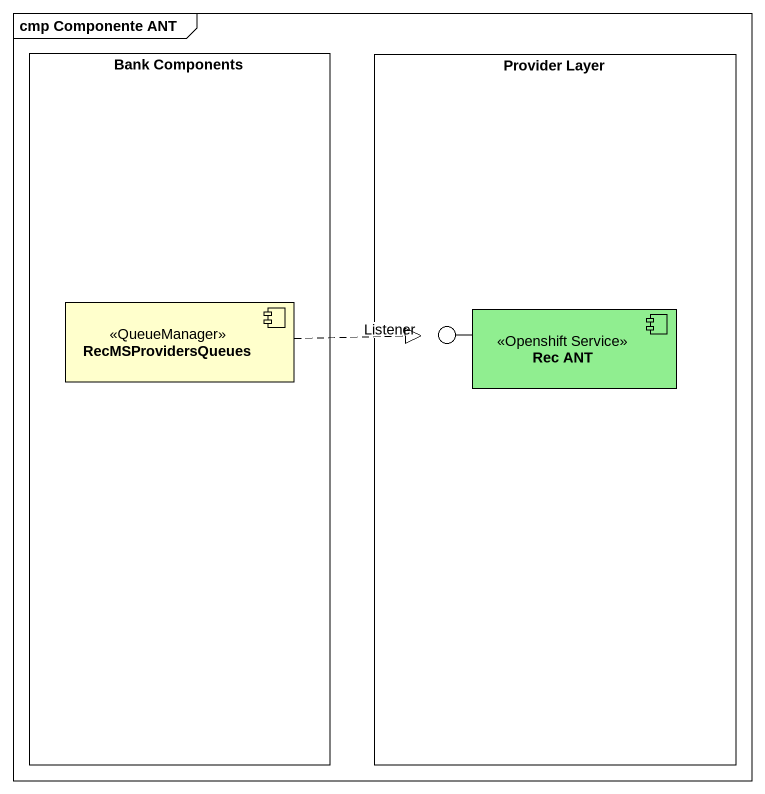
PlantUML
@startuml
mainframe cmp Componente ANT
rectangle "Bank Components" as Bank_Components {
  component RecMSProvidersQueues <<QueueManager>>
}
rectangle "Provider Layer" as Provider_Layer {
  component "Rec ANT" as Rec_ANT <<Openshift Service>> #90EE90
}
() Listener
Rec_ANT -left- Listener
RecMSProvidersQueues .right.|> Listener
@enduml
